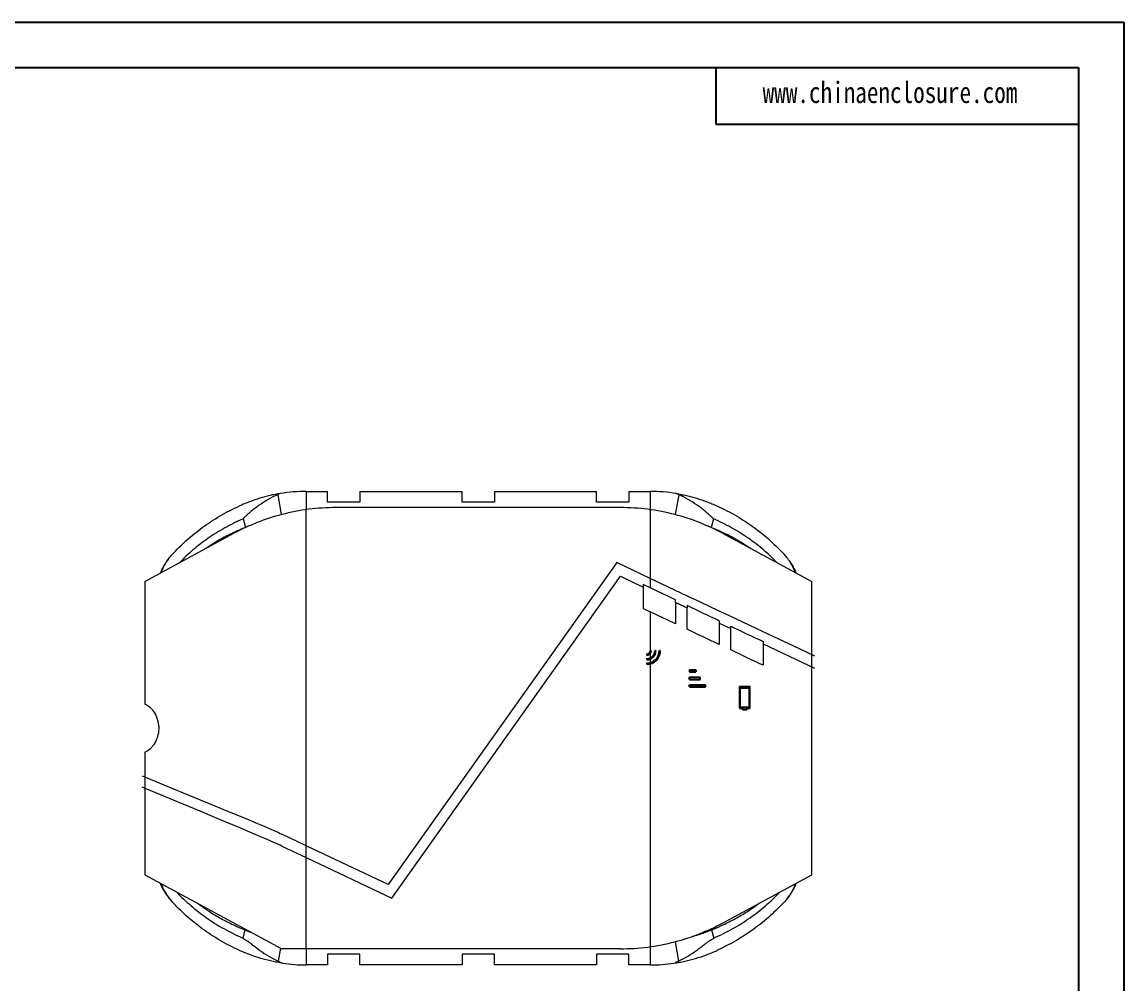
# Model space of a CAD drawing. Header units: inches. Extents: x 1582 to 2189, y 327 to 504.
# Drawn here: x 1729.7 to 1832.2, y 414.5 to 503.9 of the extents above; entities that cross this region are included whole.
import ezdxf

# ---------------------------------------------------------------- set-up
doc = ezdxf.new("R2010")
doc.units = ezdxf.units.IN
doc.header["$LTSCALE"] = 15
doc.layers.add('文字', color=81, linetype='Continuous')
doc.styles.add('宋体', font='', dxfattribs={"width": 0.8, "height": 3.5})
doc.styles.get('宋体').set_extended_font_data('SimSun')

msp = doc.modelspace()

# ---------------------------------------------------------------- linework, layer by layer
for p, q in [((1581.852, 503.888), (1832.153, 503.888)), ((1832.153, 503.888), (1832.153, 326.907)), ((1586.066, 499.674), (1827.94, 499.674)), ((1794.229, 499.674), (1794.229, 494.407)), ((1827.94, 499.674), (1827.94, 331.121)), ((1794.229, 494.407), (1827.94, 494.407)), ((1788.223, 445.485), (1788.153, 445.485)), ((1788.573, 445.485), (1788.643, 445.485)), ((1788.993, 445.485), (1789.063, 445.485)), ((1787.803, 445.135), (1787.803, 445.065)), ((1787.803, 444.715), (1787.803, 444.645)), ((1787.803, 444.295), (1787.803, 444.225)), ((1791.764, 443.701), (1792.364, 443.701)), ((1791.764, 443.701), (1791.764, 443.501)), ((1791.764, 443.501), (1792.364, 443.501)), ((1792.364, 443.701), (1792.364, 443.501)), ((1791.764, 443.001), (1792.764, 443.001)), ((1791.764, 442.801), (1791.764, 443.001)), ((1791.764, 442.801), (1792.764, 442.801)), ((1792.764, 442.801), (1792.764, 443.001)), ((1791.764, 442.301), (1793.264, 442.301)), ((1791.764, 442.101), (1791.764, 442.301)), ((1791.764, 442.101), (1793.264, 442.101)), ((1793.264, 442.101), (1793.264, 442.301)), ((1796.413, 442.128), (1797.413, 442.128)), ((1796.513, 442.028), (1797.313, 442.028)), ((1796.413, 440.128), (1796.713, 440.128)), ((1796.513, 440.228), (1797.313, 440.228)), ((1796.713, 440.128), (1796.713, 439.988)), ((1796.713, 439.988), (1797.113, 439.988)), ((1797.113, 440.128), (1797.113, 439.988)), ((1797.113, 440.128), (1797.413, 440.128))]:
    msp.add_line(p, q)
at = {"color": 7, "linetype": 'Continuous', "lineweight": 15}
for p, q in [((1753.502, 459.967), (1753.838, 458.109)), ((1756.162, 460.268), (1756.162, 458.576)), ((1756.162, 460.268), (1758.143, 460.268)), ((1758.143, 459.268), (1758.143, 460.268)), ((1761.143, 460.268), (1761.143, 459.268)), ((1761.143, 460.268), (1770.643, 460.268)), ((1770.643, 459.268), (1770.643, 460.268)), ((1773.643, 460.268), (1773.643, 459.268)), ((1773.643, 460.268), (1783.143, 460.268)), ((1783.143, 459.268), (1783.143, 460.268)), ((1786.143, 460.268), (1786.143, 459.268)), ((1786.143, 460.268), (1788.123, 460.268)), ((1788.123, 460.268), (1788.123, 458.576)), ((1790.783, 459.967), (1790.447, 458.109)), ((1761.143, 459.268), (1758.143, 459.268)), ((1773.643, 459.268), (1770.643, 459.268)), ((1786.143, 459.268), (1783.143, 459.268)), ((1756.162, 427.342), (1756.162, 458.576)), ((1785.357, 458.768), (1758.929, 458.768)), ((1788.123, 458.576), (1788.123, 451.3)), ((1750.287, 457.716), (1750.505, 456.921)), ((1793.998, 457.716), (1793.78, 456.921)), ((1741.143, 451.903), (1749.441, 456.375)), ((1794.844, 456.375), (1803.143, 451.903)), ((1785.022, 453.656), (1763.773, 423.731)), ((1788.123, 452.185), (1785.022, 453.656)), ((1741.143, 451.903), (1741.143, 440.491)), ((1764.102, 422.468), (1785.352, 452.393)), ((1785.352, 452.393), (1787.48, 451.383)), ((1788.123, 452.185), (1788.123, 451.3)), ((1790.402, 451.104), (1788.123, 452.185)), ((1803.143, 424.633), (1803.143, 451.903)), ((1788.123, 451.3), (1787.48, 451.605)), ((1787.48, 451.605), (1787.48, 451.383)), ((1787.48, 451.383), (1787.48, 449.391)), ((1790.48, 450.182), (1788.123, 451.3)), ((1790.402, 451.104), (1790.402, 451.104)), ((1790.48, 449.96), (1790.48, 450.182)), ((1790.48, 449.96), (1790.48, 447.968)), ((1790.48, 449.959), (1791.546, 449.453)), ((1792.844, 449.06), (1791.546, 449.676)), ((1791.546, 449.676), (1791.546, 449.455)), ((1787.48, 449.391), (1788.123, 449.086)), ((1790.402, 448.005), (1788.123, 449.086)), ((1788.123, 449.086), (1788.123, 445.343)), ((1791.546, 447.462), (1791.546, 449.455)), ((1794.546, 448.253), (1794.546, 446.039)), ((1794.546, 448.03), (1795.612, 447.524)), ((1795.612, 445.534), (1795.612, 447.747)), ((1798.612, 446.324), (1798.612, 444.111)), ((1798.612, 446.1), (1803.393, 443.831)), ((1788.123, 445.213), (1788.123, 444.784)), ((1788.123, 444.708), (1788.123, 444.338)), ((1788.123, 444.266), (1788.123, 417.96)), ((1796.413, 440.128), (1796.413, 442.128)), ((1796.513, 440.228), (1796.513, 442.028)), ((1797.313, 440.228), (1797.313, 442.028)), ((1797.413, 440.128), (1797.413, 442.128)), ((1741.143, 436.045), (1741.143, 424.633)), ((1753.883, 428.423), (1753.883, 428.423)), ((1756.162, 427.342), (1753.883, 428.423)), ((1753.883, 427.316), (1753.883, 427.316)), ((1753.883, 427.316), (1756.162, 426.235)), ((1763.773, 423.731), (1756.162, 427.342)), ((1756.162, 426.235), (1756.162, 427.342)), ((1756.162, 417.768), (1756.162, 426.235)), ((1756.162, 426.235), (1764.102, 422.468)), ((1741.143, 424.633), (1753.883, 417.768)), ((1794.844, 420.162), (1803.143, 424.633)), ((1750.458, 419.524), (1750.26, 418.768)), ((1793.827, 419.524), (1794.025, 418.768)), ((1753.752, 417.839), (1753.533, 416.619)), ((1788.123, 417.96), (1788.123, 416.268)), ((1790.429, 418.422), (1790.752, 416.619)), ((1785.357, 417.768), (1753.883, 417.768)), ((1756.162, 417.768), (1756.162, 416.268)), ((1761.143, 417.268), (1758.143, 417.268)), ((1758.143, 417.268), (1758.143, 416.268)), ((1761.143, 416.268), (1761.143, 417.268)), ((1773.643, 417.268), (1770.643, 417.268)), ((1770.643, 417.268), (1770.643, 416.268)), ((1773.643, 416.268), (1773.643, 417.268)), ((1786.143, 417.268), (1783.143, 417.268)), ((1783.143, 417.268), (1783.143, 416.268)), ((1786.143, 416.268), (1786.143, 417.268)), ((1758.143, 416.268), (1756.162, 416.268)), ((1770.643, 416.268), (1761.143, 416.268)), ((1783.143, 416.268), (1773.643, 416.268)), ((1788.123, 416.268), (1786.143, 416.268))]:
    msp.add_line(p, q, dxfattribs=at)
for centre, radius, start, end in [((1756.162, 445.268), 15, 90, 99.27293), ((1788.123, 445.268), 15, 80.72707, 90), ((1758.929, 438.768), 20, 90, 104.61259), ((1785.357, 438.768), 20, 75.38741, 90), ((1785.357, 437.768), 20, 270, 284.61259), ((1756.162, 431.268), 15, 261.53851, 270), ((1788.123, 431.268), 15, 270, 278.46149)]:
    msp.add_arc(centre, radius, start, end, dxfattribs=at)
for radius in [0.35, 0.42, 0.77, 0.84, 1.19, 1.26]:
    msp.add_arc((1787.803, 445.485), radius, 270, 0)
for points, knots in [([(1753.745, 460.072), (1753.587, 460.046), (1753.428, 460.018), (1753.11, 459.955), (1752.952, 459.921), (1752.475, 459.812), (1752.157, 459.727), (1751.524, 459.537), (1751.209, 459.431), (1750.737, 459.254), (1750.58, 459.192), (1750.267, 459.062), (1750.11, 458.994), (1749.957, 458.924)], [0, 0, 0, 0, 0.125, 0.125, 0.25, 0.25, 0.5, 0.5, 0.75, 0.75, 0.875, 0.875, 1, 1, 1, 1]), ([(1753.502, 459.967), (1752.905, 459.698), (1752.335, 459.368), (1751.526, 458.802), (1751.264, 458.601), (1750.884, 458.283), (1750.759, 458.174), (1750.576, 458.007), (1750.515, 457.951), (1750.425, 457.866), (1750.396, 457.837), (1750.351, 457.793), (1750.337, 457.779), (1750.315, 457.757), (1750.308, 457.749), (1750.298, 457.737), (1750.295, 457.733), (1750.289, 457.725), (1750.286, 457.72), (1750.287, 457.716)], [0, 0, 0, 0, 0.5, 0.5, 0.75, 0.75, 0.875, 0.875, 0.9375, 0.9375, 0.96875, 0.96875, 0.984375, 0.984375, 0.9921875, 0.9921875, 0.9960938, 0.9960938, 1, 1, 1, 1]), ([(1790.54, 460.072), (1790.698, 460.046), (1790.857, 460.018), (1791.175, 459.955), (1791.333, 459.921), (1791.81, 459.812), (1792.128, 459.727), (1792.761, 459.537), (1793.076, 459.431), (1793.548, 459.254), (1793.706, 459.192), (1794.019, 459.062), (1794.175, 458.994), (1794.328, 458.924)], [0, 0, 0, 0, 0.125, 0.125, 0.25, 0.25, 0.5, 0.5, 0.75, 0.75, 0.875, 0.875, 1, 1, 1, 1]), ([(1793.998, 457.716), (1793.999, 457.72), (1793.996, 457.725), (1793.99, 457.733), (1793.987, 457.737), (1793.977, 457.749), (1793.97, 457.757), (1793.948, 457.779), (1793.934, 457.794), (1793.89, 457.837), (1793.86, 457.866), (1793.77, 457.951), (1793.709, 458.008), (1793.526, 458.174), (1793.401, 458.283), (1793.021, 458.6), (1792.759, 458.802), (1791.95, 459.368), (1791.38, 459.698), (1790.783, 459.967)], [0, 0, 0, 0, 0.0039063, 0.0039063, 0.0078125, 0.0078125, 0.015625, 0.015625, 0.03125, 0.03125, 0.0625, 0.0625, 0.125, 0.125, 0.25, 0.25, 0.5, 0.5, 1, 1, 1, 1]), ([(1743.69, 454.398), (1744.1, 454.842), (1744.538, 455.277), (1745.472, 456.115), (1745.97, 456.521), (1747.021, 457.29), (1747.575, 457.654), (1748.728, 458.328), (1749.329, 458.639), (1749.957, 458.924)], [0, 0, 0, 0, 0.25, 0.25, 0.5, 0.5, 0.75, 0.75, 1, 1, 1, 1]), ([(1794.328, 458.924), (1794.956, 458.639), (1795.557, 458.328), (1796.711, 457.654), (1797.265, 457.29), (1798.316, 456.52), (1798.814, 456.115), (1799.747, 455.276), (1800.185, 454.842), (1800.595, 454.398)], [0, 0, 0, 0, 0.25, 0.25, 0.5, 0.5, 0.75, 0.75, 1, 1, 1, 1]), ([(1753.883, 458.121), (1753.092, 457.915), (1752.328, 457.664), (1750.849, 457.081), (1750.134, 456.748), (1749.441, 456.375)], [0, 0, 0, 0, 0.5, 0.5, 1, 1, 1, 1]), ([(1794.844, 456.375), (1794.151, 456.748), (1793.436, 457.081), (1791.957, 457.664), (1791.193, 457.915), (1790.402, 458.121)], [0, 0, 0, 0, 0.5, 0.5, 1, 1, 1, 1]), ([(1750.287, 457.716), (1750.142, 457.653), (1749.995, 457.587), (1749.707, 457.454), (1749.565, 457.385), (1749.142, 457.177), (1748.866, 457.032), (1748.055, 456.582), (1747.537, 456.26), (1746.545, 455.57), (1746.073, 455.206), (1745.183, 454.446), (1744.766, 454.051), (1744.374, 453.644)], [0, 0, 0, 0, 0.0625, 0.0625, 0.125, 0.125, 0.25, 0.25, 0.5, 0.5, 0.75, 0.75, 1, 1, 1, 1]), ([(1750.505, 456.921), (1750.393, 456.875), (1750.169, 456.783), (1749.837, 456.638), (1749.508, 456.488), (1749.181, 456.332), (1748.858, 456.171), (1748.441, 455.953), (1747.936, 455.671), (1747.347, 455.317), (1746.968, 455.066), (1746.777, 454.939)], [0, 0, 0, 0, 0.0826934, 0.1658197, 0.2493955, 0.333437, 0.4179604, 0.5029814, 0.6652251, 0.8308668, 1, 1, 1, 1]), ([(1750.736, 457.013), (1750.697, 456.998), (1750.62, 456.968), (1750.543, 456.937), (1750.505, 456.921)], [0, 0, 0, 0, 0.4993937, 1, 1, 1, 1]), ([(1793.78, 456.921), (1793.742, 456.937), (1793.665, 456.968), (1793.588, 456.998), (1793.549, 457.013)], [0, 0, 0, 0, 0.5006063, 1, 1, 1, 1]), ([(1797.508, 454.939), (1797.412, 455.003), (1797.222, 455.131), (1796.932, 455.317), (1796.639, 455.497), (1796.344, 455.671), (1796.047, 455.84), (1795.689, 456.035), (1795.268, 456.253), (1794.779, 456.489), (1794.284, 456.713), (1793.948, 456.852), (1793.78, 456.921)], [0, 0, 0, 0, 0.0850099, 0.169137, 0.2523923, 0.3347875, 0.4163345, 0.4970455, 0.6243788, 0.7506129, 0.8758015, 1, 1, 1, 1]), ([(1799.912, 453.644), (1799.52, 454.051), (1799.102, 454.446), (1798.212, 455.206), (1797.741, 455.57), (1796.748, 456.26), (1796.23, 456.582), (1795.149, 457.183), (1794.584, 457.461), (1793.998, 457.716)], [0, 0, 0, 0, 0.25, 0.25, 0.5, 0.5, 0.75, 0.75, 1, 1, 1, 1]), ([(1743.69, 454.398), (1743.62, 454.319), (1743.427, 454.104), (1743.143, 453.729), (1742.861, 453.271), (1742.677, 452.92), (1742.603, 452.718), (1742.588, 452.679)], [0, 0, 0, 0, 0.1541464, 0.4227048, 0.6857321, 0.9392809, 1, 1, 1, 1]), ([(1742.674, 452.728), (1742.782, 453.039), (1742.924, 453.335), (1743.267, 453.895), (1743.468, 454.158), (1743.69, 454.398)], [0, 0, 0, 0, 0.5, 0.5, 1, 1, 1, 1]), ([(1801.699, 452.68), (1801.654, 452.789), (1801.551, 453.044), (1801.338, 453.427), (1801.068, 453.834), (1800.814, 454.156), (1800.648, 454.34), (1800.595, 454.398)], [0, 0, 0, 0, 0.1725749, 0.4013178, 0.6383787, 0.8855236, 1, 1, 1, 1]), ([(1801.611, 452.728), (1801.504, 453.039), (1801.361, 453.335), (1801.018, 453.895), (1800.817, 454.158), (1800.595, 454.398)], [0, 0, 0, 0, 0.5, 0.5, 1, 1, 1, 1]), ([(1741.143, 440.491), (1741.287, 440.452), (1741.432, 440.373), (1741.649, 440.197), (1741.721, 440.128), (1741.86, 439.973), (1741.927, 439.887), (1742.117, 439.603), (1742.232, 439.373), (1742.354, 438.987), (1742.388, 438.848), (1742.432, 438.568), (1742.444, 438.425), (1742.445, 438.133), (1742.434, 437.987), (1742.391, 437.706), (1742.359, 437.567), (1742.238, 437.178), (1742.124, 436.947), (1741.933, 436.657), (1741.865, 436.569), (1741.726, 436.412), (1741.654, 436.344), (1741.437, 436.166), (1741.288, 436.085), (1741.143, 436.045)], [0, 0, 0, 0, 0.125, 0.125, 0.1875, 0.1875, 0.25, 0.25, 0.375, 0.375, 0.4375, 0.4375, 0.5, 0.5, 0.5625, 0.5625, 0.625, 0.625, 0.75, 0.75, 0.8125, 0.8125, 0.875, 0.875, 1, 1, 1, 1]), ([(1742.592, 423.848), (1742.635, 423.741), (1742.737, 423.49), (1742.947, 423.11), (1743.215, 422.704), (1743.469, 422.383), (1743.635, 422.199), (1743.688, 422.141)], [0, 0, 0, 0, 0.1691605, 0.3986001, 0.6363462, 0.8841622, 1, 1, 1, 1]), ([(1742.676, 423.807), (1742.783, 423.497), (1742.924, 423.201), (1743.266, 422.643), (1743.467, 422.38), (1743.688, 422.141)], [0, 0, 0, 0, 0.5, 0.5, 1, 1, 1, 1]), ([(1744.145, 423.016), (1744.546, 422.591), (1744.974, 422.179), (1745.888, 421.386), (1746.375, 421.005), (1747.394, 420.29), (1747.929, 419.954), (1749.054, 419.326), (1749.646, 419.033), (1750.26, 418.768)], [0, 0, 0, 0, 0.25, 0.25, 0.5, 0.5, 0.75, 0.75, 1, 1, 1, 1]), ([(1794.025, 418.768), (1794.639, 419.034), (1795.231, 419.326), (1796.356, 419.954), (1796.891, 420.29), (1797.91, 421.005), (1798.397, 421.386), (1799.312, 422.179), (1799.74, 422.591), (1800.14, 423.016)], [0, 0, 0, 0, 0.25, 0.25, 0.5, 0.5, 0.75, 0.75, 1, 1, 1, 1]), ([(1801.61, 423.807), (1801.502, 423.497), (1801.361, 423.201), (1801.019, 422.643), (1800.819, 422.38), (1800.597, 422.141)], [0, 0, 0, 0, 0.5, 0.5, 1, 1, 1, 1]), ([(1800.738, 422.3), (1800.763, 422.329), (1800.899, 422.482), (1801.12, 422.775), (1801.38, 423.181), (1801.571, 423.538), (1801.66, 423.765), (1801.692, 423.849)], [0, 0, 0, 0, 0.0617337, 0.3370652, 0.600237, 0.8532819, 1, 1, 1, 1]), ([(1749.957, 417.612), (1749.327, 417.898), (1748.722, 418.212), (1747.57, 418.885), (1747.02, 419.246), (1745.971, 420.014), (1745.472, 420.421), (1744.537, 421.261), (1744.098, 421.696), (1743.688, 422.141)], [0, 0, 0, 0, 0.25, 0.25, 0.5, 0.5, 0.75, 0.75, 1, 1, 1, 1]), ([(1746.038, 421.995), (1746.121, 421.935), (1746.284, 421.814), (1746.533, 421.638), (1746.783, 421.467), (1747.123, 421.242), (1747.559, 420.968), (1748.103, 420.651), (1748.662, 420.348), (1749.243, 420.058), (1749.84, 419.781), (1750.253, 419.609), (1750.458, 419.524)], [0, 0, 0, 0, 0.0635751, 0.1263213, 0.1882441, 0.2493489, 0.3748003, 0.4978333, 0.6234325, 0.7472985, 0.8742094, 1, 1, 1, 1]), ([(1793.827, 419.524), (1793.93, 419.566), (1794.136, 419.651), (1794.441, 419.783), (1794.744, 419.92), (1795.14, 420.106), (1795.623, 420.348), (1796.182, 420.651), (1796.726, 420.968), (1797.249, 421.296), (1797.759, 421.639), (1798.083, 421.875), (1798.247, 421.995)], [0, 0, 0, 0, 0.0627616, 0.125795, 0.1891107, 0.252719, 0.3765752, 0.5021826, 0.625206, 0.7506655, 0.8736812, 1, 1, 1, 1]), ([(1800.597, 422.141), (1800.187, 421.696), (1799.748, 421.26), (1798.811, 420.419), (1798.311, 420.012), (1796.736, 418.86), (1795.59, 418.185), (1794.328, 417.612)], [0, 0, 0, 0, 0.25, 0.25, 0.5, 0.5, 1, 1, 1, 1]), ([(1790.402, 418.415), (1791.193, 418.621), (1791.957, 418.872), (1793.436, 419.455), (1794.151, 419.788), (1794.844, 420.162)], [0, 0, 0, 0, 0.5, 0.5, 1, 1, 1, 1]), ([(1750.458, 419.524), (1750.554, 419.485), (1750.744, 419.41), (1750.937, 419.339), (1751.033, 419.304)], [0, 0, 0, 0, 0.50142443, 1, 1, 1, 1]), ([(1792.096, 418.938), (1792.193, 418.965), (1792.389, 419.02), (1792.68, 419.109), (1792.97, 419.204), (1793.257, 419.305), (1793.544, 419.411), (1793.732, 419.486), (1793.827, 419.524)], [0, 0, 0, 0, 0.165054, 0.3306795, 0.496932, 0.6638668, 0.8315382, 1, 1, 1, 1]), ([(1750.26, 418.768), (1750.259, 418.764), (1750.263, 418.759), (1750.269, 418.751), (1750.273, 418.747), (1750.285, 418.737), (1750.293, 418.73), (1750.318, 418.711), (1750.335, 418.699), (1750.387, 418.664), (1750.423, 418.642), (1750.53, 418.576), (1750.602, 418.534), (1750.71, 418.471), (1750.747, 418.451), (1750.818, 418.407), (1750.852, 418.384), (1750.952, 418.311), (1751.016, 418.26), (1751.337, 418.004), (1751.593, 417.802), (1752.389, 417.232), (1752.947, 416.897), (1753.533, 416.619)], [0, 0, 0, 0, 0.0039062, 0.0039062, 0.0078125, 0.0078125, 0.015625, 0.015625, 0.03125, 0.03125, 0.0625, 0.0625, 0.125, 0.125, 0.15625, 0.15625, 0.1875, 0.1875, 0.25, 0.25, 0.5, 0.5, 1, 1, 1, 1]), ([(1790.752, 416.619), (1791.338, 416.898), (1791.898, 417.234), (1792.562, 417.708), (1792.693, 417.806), (1792.952, 418.006), (1793.08, 418.109), (1793.273, 418.262), (1793.337, 418.313), (1793.437, 418.386), (1793.471, 418.409), (1793.541, 418.453), (1793.578, 418.473), (1793.686, 418.535), (1793.757, 418.577), (1793.863, 418.643), (1793.899, 418.665), (1793.951, 418.7), (1793.968, 418.711), (1793.993, 418.73), (1794.001, 418.737), (1794.012, 418.747), (1794.016, 418.751), (1794.023, 418.759), (1794.026, 418.764), (1794.025, 418.768)], [0, 0, 0, 0, 0.5, 0.5, 0.625, 0.625, 0.75, 0.75, 0.8125, 0.8125, 0.84375, 0.84375, 0.875, 0.875, 0.9375, 0.9375, 0.96875, 0.96875, 0.984375, 0.984375, 0.9921875, 0.9921875, 0.9960937, 0.9960937, 1, 1, 1, 1]), ([(1753.955, 416.431), (1753.789, 416.456), (1753.621, 416.484), (1753.285, 416.546), (1753.117, 416.579), (1752.612, 416.69), (1752.276, 416.776), (1751.606, 416.972), (1751.272, 417.083), (1750.773, 417.268), (1750.606, 417.334), (1750.278, 417.469), (1750.116, 417.539), (1749.957, 417.612)], [0, 0, 0, 0, 0.125, 0.125, 0.25, 0.25, 0.5, 0.5, 0.75, 0.75, 0.875, 0.875, 1, 1, 1, 1]), ([(1790.33, 416.431), (1790.496, 416.456), (1790.665, 416.484), (1791.001, 416.546), (1791.169, 416.579), (1791.673, 416.69), (1792.009, 416.776), (1792.68, 416.972), (1793.014, 417.083), (1793.513, 417.268), (1793.679, 417.334), (1794.007, 417.469), (1794.169, 417.539), (1794.328, 417.612)], [0, 0, 0, 0, 0.125, 0.125, 0.25, 0.25, 0.5, 0.5, 0.75, 0.75, 0.875, 0.875, 1, 1, 1, 1])]:
    msp.add_open_spline(points, degree=3, knots=knots, dxfattribs=at)
for points in [[(1753.745, 460.072), (1753.663, 460.038), (1753.583, 460.003), (1753.502, 459.967)], [(1790.783, 459.967), (1790.703, 460.003), (1790.622, 460.038), (1790.54, 460.072)], [(1790.402, 451.104), (1791.161, 450.744), (1791.917, 450.386), (1803.393, 444.995)], [(1791.546, 449.455), (1791.192, 449.623), (1790.837, 449.791), (1790.48, 449.96)], [(1792.844, 449.06), (1793.416, 448.789), (1793.984, 448.52), (1794.546, 448.253)], [(1790.48, 447.968), (1790.454, 447.98), (1790.428, 447.993), (1790.402, 448.005)], [(1795.612, 447.747), (1796.66, 447.25), (1797.661, 446.776), (1798.612, 446.324)], [(1794.546, 446.039), (1793.561, 446.506), (1792.561, 446.981), (1791.546, 447.462)], [(1798.612, 444.111), (1797.661, 444.562), (1796.66, 445.037), (1795.612, 445.534)], [(1740.893, 433.841), (1752.381, 429.135), (1753.13, 428.78), (1753.883, 428.423)], [(1753.883, 427.316), (1753.137, 427.669), (1752.396, 428.021), (1740.893, 432.801)], [(1753.533, 416.619), (1753.672, 416.553), (1753.813, 416.491), (1753.955, 416.431)], [(1790.33, 416.431), (1790.473, 416.491), (1790.613, 416.553), (1790.752, 416.619)]]:
    msp.add_open_spline(points, degree=3, dxfattribs=at)

# ---------------------------------------------------------------- texts
at = {"layer": '文字', "color": 0, "insert": (1798.572, 498.34), "char_height": 1.97769, "width": 34.74605, "attachment_point": 1, "style": '宋体'}
msp.add_mtext('www.chinaenclosure.com', dxfattribs=at)

doc.saveas('drawing.dxf')
